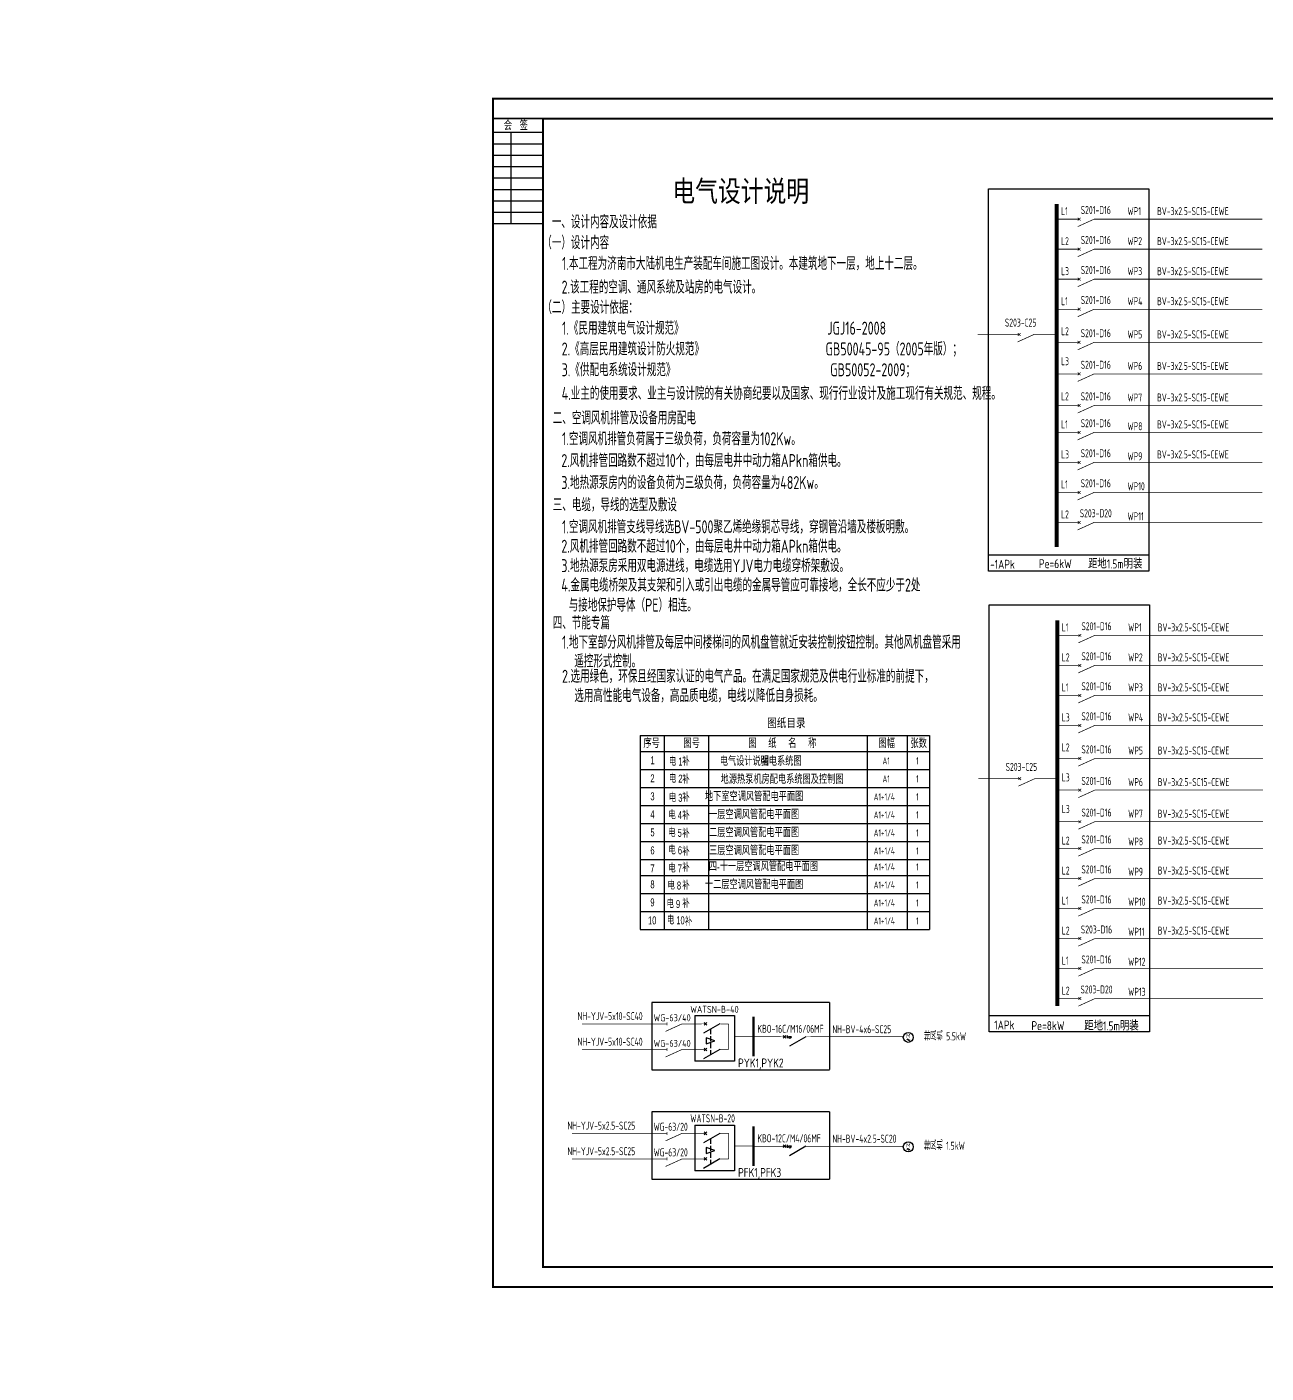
# Model space of a CAD drawing. Extents: x 2166032 to 5302137, y 581493 to 2416206.
# Drawn here: x 2290672 to 2352608, y 903306 to 970586 of the extents above; entities that cross this region are included whole.
import ezdxf
from ezdxf.enums import TextEntityAlignment as Align

# ---------------------------------------------------------------- set-up
doc = ezdxf.new("R2010")
doc.units = 0
doc.header["$LTSCALE"] = 1000
doc.header["$MEASUREMENT"] = 0
doc.linetypes.add('DASH', pattern=[0.35, 0.25, -0.1])
for name, color, linetype in [('A', 3, 'Continuous'), ('A_文字', 7, 'Continuous'), ('AB', 1, 'Continuous'), ('BORDER', 7, 'Continuous'), ('DIM-箱柜', 3, 'Continuous'), ('ELEMENT', 100, 'Continuous'), ('EQUIP-动力', 3, 'Continuous'), ('FBX1', 7, 'Continuous'), ('MID', 7, 'Continuous'), ('PUB_TEXT', 7, 'Continuous'), ('PUB_TITLE', 137, 'Continuous'), ('SIG_TEXT', 7, 'Continuous'), ('WIRE', 6, 'Continuous'), ('WIRE-母线', 6, 'Continuous'), ('WIRE-系统', 4, 'Continuous')]:
    doc.layers.add(name, color=color, linetype=linetype)
doc.styles.add('_TEL_DIM', font='@tssdeng.shx', dxfattribs={"width": 0.8, "height": 3.5, "bigfont": '!tssdchn.shx'})
doc.styles.add('CS1', font='tssdeng.shx', dxfattribs={"width": 0.8, "height": 500, "bigfont": 'tssdchn.shx'})
doc.styles.add('FS64F', font='!tssdeng.shx', dxfattribs={"width": 0.75, "bigfont": '!tssdchn.shx'})
doc.styles.add('HZTXT', font='tssdeng.shx', dxfattribs={"width": 0.7, "bigfont": 'tssdchn.shx'})
doc.styles.get("Standard").update_dxf_attribs({"font": 'tssdeng.shx', "bigfont": 'tssdchn.shx'})
doc.styles.add('STYLE-黑体', font='tssdeng.shx', dxfattribs={"bigfont": 'tssdchn.shx'})
doc.styles.add('TSSD_Dimension', font='Tssdeng.shx', dxfattribs={"width": 0.7, "bigfont": 'tssdchn.shx'})
doc.styles.add('TSSD_REIN', font='tssdeng.shx', dxfattribs={"width": 0.7, "bigfont": 'tssdchn.shx'})
doc.styles.add('省院', font='院标(恒信)左.shx', dxfattribs={"width": 0.7, "height": 300, "bigfont": '院标(恒信)右.shx'})

# ---------------------------------------------------------------- blocks, each defined once
blk = doc.blocks.new('$element$00000497')
at = {"const_width": 0.0233}
for points in [[(0, 0), (0, -0.25)], [(0, -1), (0, -0.75), (-0.25, -0.2)], [(-0.047, -0.297), (0.047, -0.203)], [(-0.047, -0.203), (0.047, -0.297)]]:
    blk.add_lwpolyline(points, dxfattribs=at)
at = {"flags": 9}
blk.add_attdef('S', (0, 0), '', height=0.00000667, dxfattribs=at)
blk = doc.blocks.new('$会签栏$00000001')
at = {"layer": 'PUB_TITLE'}
for p, q in [((-52.6, 0), (-52.6, 25)), ((-46.9, 0), (-46.9, 25)), ((-41.2, 0), (-41.2, 25)), ((-35.5, 0), (-35.5, 25)), ((-29.8, 0), (-29.8, 25)), ((-24.1, 0), (-24.1, 25)), ((-18.4, 0), (-18.4, 25)), ((-12.7, 0), (-12.7, 25)), ((-7, 0), (-7, 25)), ((0, 0), (0, 25)), ((-52.6, 16), (-7, 16))]:
    blk.add_line(p, q, dxfattribs=at)
blk.add_lwpolyline([(0, 25), (0, 0), (-52.6, 0), (-52.6, 25)], close=True, dxfattribs=at)
at = {"layer": 'PUB_TITLE', "color": 0, "style": 'TSSD_REIN', "width": 0.75}
blk.add_text('会  签', height=4.219, rotation=270, dxfattribs=at).set_placement((-5.71, 19.67))
blk = doc.blocks.new('$equip$00001811')
blk.add_circle((0, 0), 0.5)
for centre, radius, start, end in [((-0.07, -0.27), 0.0768, 17.2272, 184.2164), ((0.07, -0.23), 0.0769, 197.2591, 5.1179)]:
    blk.add_arc(centre, radius, start, end)
at = {"color": 7, "style": '_TEL_DIM'}
blk.add_attdef('$TEXT$', text='', height=0.4, dxfattribs=at).set_placement((0, 0.14), align=Align.MIDDLE_CENTER)
at = {"color": 7, "style": '_TEL_DIM', "flags": 1}
blk.add_attdef('A', text='', height=0.00002, dxfattribs=at).set_placement((0, 0), align=Align.MIDDLE_CENTER)
blk = doc.blocks.new('QF102')
at = {"layer": 'A'}
for p, q in [((0, -10), (-4.91, -1.5)), ((-0.71, -3.21), (0.71, -1.79)), ((-0.71, -1.79), (0.71, -3.21))]:
    blk.add_line(p, q, dxfattribs=at)
at = {"layer": 'A', "const_width": 0.3}
for points in [[(0, 0), (0, -2.5)], [(0, -10), (0, -12.5)]]:
    blk.add_lwpolyline(points, dxfattribs=at)
at = {"layer": 'AB', "width": 0.6, "flags": 9}
blk.add_attdef('QF', text='', height=3.99, dxfattribs=at).set_placement((5, -7.45), align=Align.MIDDLE)
blk = doc.blocks.new('$element$00000519')
at = {"const_width": 0.0233}
for points in [[(0, 0), (0, -0.25)], [(0, -1), (0, -0.75), (-0.25, -0.2)], [(-0.05, -0.25), (0.05, -0.25)]]:
    blk.add_lwpolyline(points, dxfattribs=at)
at = {"flags": 9}
blk.add_attdef('S', (0, 0), '', height=0.00000667, dxfattribs=at)

msp = doc.modelspace()

# ---------------------------------------------------------------- linework, layer by layer
for points, const_width in [([(2342139.4, 961728.3), (2342139.4, 944600.9)], 200), ([(2342139.4, 960978.3), (2342889.4, 960978.3)], 35), ([(2342139.4, 959478.3), (2342889.4, 959478.3)], 35), ([(2342139.4, 957978.3), (2342889.4, 957978.3)], 35), ([(2342139.4, 956478.3), (2342889.4, 956478.3)], 35), ([(2342139.4, 954822.1), (2342889.4, 954822.1)], 35), ([(2342139.4, 953244), (2342889.4, 953244)], 35), ([(2342139.4, 951665.9), (2342889.4, 951665.9)], 35), ([(2342139.4, 950322.1), (2342889.4, 950322.1)], 35), ([(2342139.4, 948822.1), (2342889.4, 948822.1)], 35), ([(2342139.4, 947322.1), (2342889.4, 947322.1)], 35), ([(2342139.4, 945822.1), (2342889.4, 945822.1)], 35), ([(2342174.2, 940177.6), (2342924.2, 940177.6)], 35), ([(2342174.2, 938677.6), (2342924.2, 938677.6)], 35), ([(2342174.2, 937177.6), (2342924.2, 937177.6)], 35), ([(2342174.2, 935677.6), (2342924.2, 935677.6)], 35), ([(2342174.2, 934021.4), (2342924.2, 934021.4)], 35), ([(2342174.2, 932443.2), (2342924.2, 932443.2)], 35), ([(2342174.2, 930865.1), (2342924.2, 930865.1)], 35), ([(2342174.2, 929521.4), (2342924.2, 929521.4)], 35), ([(2342174.2, 928021.4), (2342924.2, 928021.4)], 35), ([(2342174.2, 926521.4), (2342924.2, 926521.4)], 35), ([(2342174.2, 925021.4), (2342924.2, 925021.4)], 35), ([(2342174.2, 923521.4), (2342924.2, 923521.4)], 35), ([(2342174.2, 922021.4), (2342924.2, 922021.4)], 35)]:
    msp.add_lwpolyline(points, dxfattribs=dict(const_width=const_width))
msp.add_circle((2604640.5, 1020101.3), 438608.5)
at = {"layer": 'A'}
for p, q in [((2328604.7, 920045.5), (2328468.9, 920181.3)), ((2328468.9, 920045.5), (2328604.7, 920181.3)), ((2329600.5, 920113.4), (2328784.5, 919642.3)), ((2328604.7, 914573.4), (2328468.9, 914709.2)), ((2328468.9, 914573.4), (2328604.7, 914709.2)), ((2329600.5, 914641.3), (2328784.5, 914170.2))]:
    msp.add_line(p, q, dxfattribs=at)
at = {"layer": 'A', "const_width": 28.8}
for points in [[(2328351.3, 920113.4), (2328880.5, 920113.4)], [(2329600.5, 920113.4), (2329840.5, 920113.4)], [(2328351.3, 914641.3), (2328880.5, 914641.3)], [(2329600.5, 914641.3), (2329840.5, 914641.3)]]:
    msp.add_lwpolyline(points, dxfattribs=at)
at = {"layer": 'DIM-箱柜'}
for p, q in [((2338737, 943380.3), (2338737, 962501.8)), ((2338737, 962501.8), (2346749.8, 962501.8)), ((2346749.8, 962501.8), (2346749.8, 943380.3)), ((2338737, 944209.3), (2346749.8, 944209.3)), ((2346749.8, 943380.3), (2338737, 943380.3)), ((2338771.8, 920354.1), (2338771.8, 941701)), ((2338771.8, 941701), (2346784.6, 941701)), ((2346784.6, 941701), (2346784.6, 920354.1)), ((2338771.8, 921183.1), (2346784.6, 921183.1)), ((2328677.5, 920182.9), (2328677.5, 920040.1)), ((2328880.5, 920113.4), (2328734.2, 920113.4)), ((2346784.6, 920354.1), (2338771.8, 920354.1)), ((2328677.5, 914710.8), (2328677.5, 914568)), ((2328880.5, 914641.3), (2328734.2, 914641.3))]:
    msp.add_line(p, q, dxfattribs=at)
for centre in [(2328807.3, 920113.4), (2328807.3, 914641.3)]:
    msp.add_arc(centre, 73.1, 180, 0, dxfattribs=at)
at = {"layer": 'FBX1'}
for p, q in [((2324051, 921171.1), (2324051, 918892.1)), ((2324051, 921171.1), (2326041.1, 921171.1)), ((2326041.1, 921171.1), (2326041.1, 918892.1)), ((2326041.1, 918892.1), (2324051, 918892.1)), ((2324051, 915699), (2324051, 913420)), ((2324051, 915699), (2326041.1, 915699)), ((2326041.1, 915699), (2326041.1, 913420)), ((2326041.1, 913420), (2324051, 913420))]:
    msp.add_line(p, q, dxfattribs=at)
at = {"layer": 'MID'}
for p, q in [((2330794.6, 921830.8), (2321904, 921830.8)), ((2321904, 921830.8), (2321904, 918464.2)), ((2330794.6, 921830.8), (2330794.6, 918475.4)), ((2321904, 918464.2), (2330794.6, 918464.2)), ((2330794.6, 916358.7), (2321904, 916358.7)), ((2321904, 916358.7), (2321904, 912992.1)), ((2330794.6, 916358.7), (2330794.6, 913003.3)), ((2321904, 912992.1), (2330794.6, 912992.1))]:
    msp.add_line(p, q, dxfattribs=at)
at = {"layer": 'PUB_TITLE', "color": 0}
for p, q in [((2321319, 935177.6), (2335786, 935177.6)), ((2321319, 935177.6, -42.1), (2321319, 925477.6, -205.2)), ((2322519, 935177.6), (2322519, 925477.6, -198.2)), ((2324745.2, 935177.6), (2324745.2, 925477.6, -198.2)), ((2332686, 925477.6, -21), (2332686, 935177.6, 154.7)), ((2334686, 925477.6, -13.4), (2334686, 935177.6, 169.8)), ((2335786, 935177.6), (2335786, 925477.6, -198.2)), ((2321319, 934377.6), (2335786, 934377.6)), ((2321319, 933477.6), (2335786, 933477.6)), ((2321319, 932577.6), (2335786, 932577.6)), ((2321319, 931677.6), (2335786, 931677.6)), ((2321319, 930777.6), (2335786, 930777.6)), ((2321319, 929877.6), (2335786, 929877.6)), ((2321319, 928977.6), (2335786, 928977.6)), ((2321319, 928177.6), (2335786, 928177.6)), ((2321319, 927277.6), (2335786, 927277.6)), ((2321319, 926377.6), (2335786, 926377.6)), ((2321319, 925477.6), (2335786, 925477.6))]:
    msp.add_line(p, q, dxfattribs=at)
at = {"layer": 'PUB_TITLE', "const_width": 100}
for points in [[(2313973.2, 907602), (2398073.2, 907602), (2398073.2, 967002), (2313973.2, 967002)], [(2316473.2, 908602), (2397073.2, 908602), (2397073.2, 966002), (2316473.2, 966002)]]:
    msp.add_lwpolyline(points, close=True, dxfattribs=at)
at = {"layer": 'WIRE', "color": 7, "linetype": 'DASH'}
for p, q in [((2324842.7, 920493.9), (2324842.7, 919214.4)), ((2324842.7, 915021.8), (2324842.7, 913742.3))]:
    msp.add_line(p, q, dxfattribs=at)
at = {"layer": 'WIRE', "color": 4}
for p, q in [((2324625.9, 920056.1), (2324625.9, 919755.9)), ((2325059.5, 919906), (2324625.9, 920056.1)), ((2324625.9, 919755.9), (2325059.5, 919906)), ((2324625.9, 914584), (2324625.9, 914283.8)), ((2325059.5, 914433.9), (2324625.9, 914584)), ((2324625.9, 914283.8), (2325059.5, 914433.9))]:
    msp.add_line(p, q, dxfattribs=at)
at = {"layer": 'WIRE-母线', "const_width": 200}
msp.add_lwpolyline([(2342174.2, 940927.6), (2342174.2, 921647.1)], dxfattribs=at)
at = {"layer": 'WIRE-母线', "color": 6, "const_width": 120}
for points in [[(2326985.3, 921112.5), (2326985.3, 919128.7)], [(2326985.3, 915640.4), (2326985.3, 913656.7)]]:
    msp.add_lwpolyline(points, dxfattribs=at)
at = {"layer": 'WIRE-系统', "const_width": 35}
for points in [[(2344389.4, 960978.3), (2352414.8, 960978.3)], [(2344389.4, 959478.3), (2352414.8, 959478.3)], [(2344389.4, 957978.3), (2352414.8, 957978.3)], [(2344389.4, 956478.3), (2352414.8, 956478.3)], [(2338192.7, 955217.9), (2339889.4, 955217.9)], [(2341389.4, 955217.9), (2342139.4, 955217.9)], [(2344389.4, 954822.1), (2352414.8, 954822.1)], [(2344389.4, 953244), (2352414.8, 953244)], [(2344389.4, 951665.9), (2352414.8, 951665.9)], [(2344389.4, 950322.1), (2352414.8, 950322.1)], [(2344389.4, 948822.1), (2352414.8, 948822.1)], [(2344389.4, 947322.1), (2352414.8, 947322.1)], [(2344389.4, 945822.1), (2352414.8, 945822.1)], [(2344424.2, 940177.6), (2352449.6, 940177.6)], [(2344424.2, 938677.6), (2352449.6, 938677.6)], [(2344424.2, 937177.6), (2352449.6, 937177.6)], [(2344424.2, 935677.6), (2352449.6, 935677.6)], [(2344424.2, 934021.4), (2352449.6, 934021.4)], [(2338227.5, 933014.7), (2339924.2, 933014.7)], [(2341424.2, 933014.7), (2342174.2, 933014.7)], [(2344424.2, 932443.2), (2352449.6, 932443.2)], [(2344424.2, 930865.1), (2352449.6, 930865.1)], [(2344424.2, 929521.4), (2352449.6, 929521.4)], [(2344424.2, 928021.4), (2352449.6, 928021.4)], [(2344424.2, 926521.4), (2352449.6, 926521.4)], [(2344424.2, 925021.4), (2352449.6, 925021.4)], [(2344424.2, 923521.4), (2352449.6, 923521.4)], [(2344424.2, 922021.4), (2352449.6, 922021.4)], [(2322293.4, 920760.4), (2318412.9, 920760.4)], [(2324390.4, 920760.4), (2323793.4, 920760.4)], [(2325752.4, 920760.4), (2325354.9, 920760.4)], [(2325752.4, 920760.4), (2325752.4, 919480.9)], [(2326041.1, 920120.6), (2326985.3, 920120.6)], [(2328351.3, 920113.4), (2326985.3, 920113.4)], [(2329840.5, 920113.4), (2334477.9, 920113.4)], [(2322293.4, 919480.9), (2318412.9, 919480.9)], [(2324390.4, 919480.9), (2323793.4, 919480.9)], [(2325752.4, 919480.9), (2325354.9, 919480.9)], [(2322293.4, 915288.3), (2317908, 915288.3)], [(2324390.4, 915288.3), (2323793.4, 915288.3)], [(2325752.4, 915288.3), (2325354.9, 915288.3)], [(2325752.4, 915288.3), (2325752.4, 914008.8)], [(2326041.1, 914648.5), (2326985.3, 914648.5)], [(2328351.3, 914641.3), (2326985.3, 914641.3)], [(2329840.5, 914641.3), (2334477.9, 914641.3)], [(2322293.4, 914008.8), (2317908, 914008.8)], [(2324390.4, 914008.8), (2323793.4, 914008.8)], [(2325752.4, 914008.8), (2325354.9, 914008.8)]]:
    msp.add_lwpolyline(points, dxfattribs=at)

# ---------------------------------------------------------------- block references
at = {"xscale": 1500, "yscale": 1500, "zscale": 1500, "rotation": 90}
for p in [(2342889.4, 960978.3), (2342889.4, 959478.3), (2342889.4, 957978.3), (2342889.4, 956478.3), (2342889.4, 954822.1), (2342889.4, 953244), (2342889.4, 951665.9), (2342889.4, 950322.1), (2342889.4, 948822.1), (2342889.4, 947322.1), (2342889.4, 945822.1), (2342924.2, 940177.6), (2342924.2, 938677.6), (2342924.2, 937177.6), (2342924.2, 935677.6), (2342924.2, 934021.4), (2342924.2, 932443.2), (2342924.2, 930865.1), (2342924.2, 929521.4), (2342924.2, 928021.4), (2342924.2, 926521.4), (2342924.2, 925021.4), (2342924.2, 923521.4)]:
    msp.add_blockref('$element$00000497', p, dxfattribs=at)
at = {"layer": 'BORDER', "linetype": 'Continuous', "xscale": 96, "yscale": 96, "zscale": 96, "rotation": 90}
for p in [(2324344.3, 920760.4), (2324344.3, 919480.9), (2324344.3, 915288.3), (2324344.3, 914008.8)]:
    msp.add_blockref('QF102', p, dxfattribs=at)
at = {"layer": 'ELEMENT', "xscale": 1500, "yscale": 1500, "zscale": 1500, "rotation": 90}
for name, p in [('$element$00000497', (2339889.4, 955217.9)), ('$element$00000497', (2339924.2, 933014.7)), ('$element$00000497', (2342924.2, 922021.4)), ('$element$00000519', (2322293.4, 920760.4)), ('$element$00000519', (2322293.4, 919480.9)), ('$element$00000519', (2322293.4, 915288.3)), ('$element$00000519', (2322293.4, 914008.8))]:
    msp.add_blockref(name, p, dxfattribs=at)
at = {"layer": 'EQUIP-动力', "xscale": 500, "yscale": 500, "zscale": 500}
for p in [(2334726.3, 920085.3), (2334726.3, 914613.2)]:
    msp.add_blockref('$equip$00001811', p, dxfattribs=at).add_auto_attribs({'$TEXT$': 'M'})
at = {"layer": 'PUB_TITLE', "xscale": 100, "yscale": 100, "zscale": 100, "rotation": 90}
msp.add_blockref('$会签栏$00000001', (2316473.2, 966002), dxfattribs=at)

# ---------------------------------------------------------------- texts
at = {"style": '_TEL_DIM', "width": 0.6}
for s, p in [('L1', (2342362.6, 961178.3)), ('WP1', (2345678.9, 961178.3)), ('BV-3x2.5-SC15-CEWE', (2347158.5, 961178.3)), ('L2', (2342362.6, 959678.3)), ('WP2', (2345678.9, 959678.3)), ('BV-3x2.5-SC15-CEWE', (2347158.5, 959678.3)), ('L3', (2342362.6, 958178.3)), ('WP3', (2345678.9, 958178.3)), ('BV-3x2.5-SC15-CEWE', (2347158.5, 958178.3)), ('L1', (2342362.6, 956678.3)), ('WP4', (2345678.9, 956678.3)), ('BV-3x2.5-SC15-CEWE', (2347158.5, 956678.3)), ('L2', (2342362.6, 955178.3)), ('WP5', (2345678.9, 955022.1)), ('BV-3x2.5-SC15-CEWE', (2347158.5, 955022.1)), ('L3', (2342362.6, 953678.3)), ('WP6', (2345678.9, 953444)), ('BV-3x2.5-SC15-CEWE', (2347158.5, 953444)), ('L2', (2342362.6, 951925.3)), ('WP7', (2345678.9, 951864.1)), ('BV-3x2.5-SC15-CEWE', (2347158.5, 951865.9)), ('L1', (2342362.6, 950522.1)), ('WP8', (2345678.9, 950428.6)), ('BV-3x2.5-SC15-CEWE', (2347158.5, 950522.1)), ('L3', (2342362.6, 949022.1)), ('WP9', (2345678.9, 948928.6)), ('BV-3x2.5-SC15-CEWE', (2347158.5, 949022.1)), ('L1', (2342362.6, 947522.1)), ('WP10', (2345678.9, 947428.6)), ('L2', (2342362.6, 946022.1)), ('WP11', (2345678.9, 945928.6)), ('L1', (2342397.4, 940377.6)), ('WP1', (2345713.7, 940377.6)), ('BV-3x2.5-SC15-CEWE', (2347193.3, 940377.6)), ('L2', (2342397.4, 938877.6)), ('WP2', (2345713.7, 938877.6)), ('BV-3x2.5-SC15-CEWE', (2347193.3, 938877.6)), ('L1', (2342397.4, 937377.6)), ('WP3', (2345713.7, 937377.6)), ('BV-3x2.5-SC15-CEWE', (2347193.3, 937377.6)), ('L3', (2342397.4, 935877.6)), ('WP4', (2345713.7, 935877.6)), ('BV-3x2.5-SC15-CEWE', (2347193.3, 935877.6)), ('L2', (2342397.4, 934377.6)), ('WP5', (2345713.7, 934221.4)), ('BV-3x2.5-SC15-CEWE', (2347193.3, 934221.4)), ('L3', (2342397.4, 932877.6)), ('WP6', (2345713.7, 932643.2)), ('BV-3x2.5-SC15-CEWE', (2347193.3, 932643.2)), ('L3', (2342397.4, 931299.5)), ('WP7', (2345713.7, 931065.1)), ('BV-3x2.5-SC15-CEWE', (2347193.3, 931065.1)), ('L2', (2342397.4, 929721.4)), ('WP8', (2345713.7, 929672.9)), ('BV-3x2.5-SC15-CEWE', (2347193.3, 929721.4)), ('L2', (2342397.4, 928221.4)), ('WP9', (2345713.7, 928164.2)), ('BV-3x2.5-SC15-CEWE', (2347193.3, 928221.4)), ('L1', (2342397.4, 926721.4)), ('BV-3x2.5-SC15-CEWE', (2347193.3, 926721.4)), ('WP10', (2345713.7, 926664.2)), ('L2', (2342397.4, 925221.4)), ('WP11', (2345713.7, 925164.2)), ('BV-3x2.5-SC15-CEWE', (2347193.3, 925221.4)), ('L1', (2342397.4, 923721.4)), ('WP12', (2345713.7, 923664.2)), ('L2', (2342397.4, 922221.4)), ('WP13', (2345713.7, 922164.2)), ('NH-YJV-5x10-SC40', (2318191.8, 920947.5)), ('KBO-16C/M16/06MF', (2327185.2, 920311.9)), ('NH-BV-4x6-SC25', (2330929.8, 920293.3)), ('排风机 5.5kW', (2335505.6, 919939.6)), ('NH-YJV-5x10-SC40', (2318191.8, 919668)), ('NH-YJV-5x2.5-SC25', (2317686.9, 915475.4)), ('WG-63/20', (2321992.4, 915417.6)), ('WATSN-B-20', (2323829.5, 915838.8)), ('KBO-12C/M4/06MF', (2327185.2, 914839.8)), ('NH-BV-4x2.5-SC20', (2330929.8, 914821.2)), ('NH-YJV-5x2.5-SC25', (2317686.9, 914195.9)), ('WG-63/20', (2321992.4, 914138.1)), ('排风机 1.5kW', (2335505.6, 914467.5))]:
    msp.add_text(s, height=400, dxfattribs=at).set_placement(p)
for s, p in [('S201-D16', (2344096.3, 961235.1)), ('S201-D16', (2344096.3, 959735.1)), ('S201-D16', (2344096.3, 958235.1)), ('S201-D16', (2344096.3, 956735.1)), ('S203-C25', (2340341.4, 955607.5)), ('S201-D16', (2344096.3, 955078.8)), ('S201-D16', (2344096.3, 953500.7)), ('S201-D16', (2344096.3, 951922.6)), ('S201-D16', (2344096.3, 950578.8)), ('S201-D16', (2344096.3, 949078.8)), ('S201-D16', (2344096.3, 947578.8)), ('S203-D20', (2344096.3, 946078.8)), ('S201-D16', (2344131.1, 940434.3)), ('S201-D16', (2344131.1, 938934.3)), ('S201-D16', (2344131.1, 937434.3)), ('S201-D16', (2344131.1, 935934.3)), ('S201-D16', (2344131.1, 934278.1)), ('S203-C25', (2340376.2, 933404.3)), ('S201-D16', (2344131.1, 932700)), ('S201-D16', (2344131.1, 931121.8)), ('S201-D16', (2344131.1, 929778.1)), ('S201-D16', (2344131.1, 928278.1)), ('S201-D16', (2344131.1, 926778.1)), ('S203-D16', (2344131.1, 925278.1)), ('S201-D16', (2344131.1, 923778.1)), ('S203-D20', (2344131.1, 922278.1))]:
    msp.add_text(s, height=400, dxfattribs=at).set_placement(p, align=Align.CENTER)
at = {"color": 0, "style": 'CS1', "width": 0.8}
msp.add_text('图纸目录', height=500, dxfattribs=at).set_placement((2327671.5, 935538.4, 200))
at = {"layer": 'A_文字', "color": 0, "style": 'STYLE-黑体'}
msp.add_text('电气设计说明', height=1200, dxfattribs=at).set_placement((2322929.3, 961738.5))
at = {"layer": 'A_文字', "color": 0, "style": 'TSSD_Dimension', "width": 0.7}
for s, p in [('一、设计内容及设计依据', (2316904.3, 960517.8)), ('（一）设计内容', (2316429, 959477.6)), ('1.本工程为济南市大陆机电生产装配车间施工图设计。本建筑地下一层，地上十二层。', (2317418.8, 958437.8)), ('2.该工程的空调、通风系统及站房的电气设计。', (2317395.9, 957255.1)), ('（二）主要设计依据：', (2316434.8, 956246)), ('1.《民用建筑电气设计规范》                          JGJ16-2008', (2317416.7, 955206)), ('2.《高层民用建筑设计防火规范》                      GB50045-95（2005年版）；', (2317399.9, 954165.8)), ('3.《供配电系统设计规范》                            GB50052-2009；', (2317400.3, 953125.6)), ('4.业主的使用要求、业主与设计院的有关协商纪要以及国家、现行行业设计及施工现行有关规范、规程。', (2317399.9, 951945.4)), ('二、空调风机排管及设备用房配电', (2316950.3, 950718.7)), ('1.空调风机排管负荷属于三级负荷，负荷容量为102Kw。', (2317417.7, 949678.7)), ('2.风机排管回路数不超过10个，由每层电井中动力箱APkn箱供电。', (2317383.5, 948587.4)), ('3.地热源泵房内的设备负荷为三级负荷，负荷容量为482Kw。', (2317383.5, 947487.9)), ('三、电缆，导线的选型及敷设', (2316950.3, 946377.1)), ('1.空调风机排管支线导线选BV-500聚乙烯绝缘铜芯导线，穿钢管沿墙及楼板明敷。', (2317417.7, 945277)), ('2.风机排管回路数不超过10个，由每层电井中动力箱APkn箱供电。', (2317383.5, 944306)), ('3.地热源泵房采用双电源进线，电缆选用YJV电力电缆穿桥架敷设。', (2317383.5, 943335)), ('4.金属电缆桥架及其支架和引入或引出电缆的金属导管应可靠接地，全长不应少于2处', (2317383.5, 942364.1)), ('与接地保护导体（PE）相连。', (2317750.6, 941364.2)), ('四、节能专篇', (2316950.3, 940477.6)), ('1.地下室部分风机排管及每层中间楼梯间的风机盘管就近安装控制按钮控制。其他风机盘管采用', (2317417.7, 939508.5)), ('遥控形式控制。', (2318027.1, 938564.9)), ('2.选用绿色，环保且经国家认证的电气产品。在满足国家规范及供电行业标准的前提下，', (2317417.7, 937807.5)), ('选用高性能电气设备，高品质电缆，电线以降低自身损耗。', (2318032, 936840.9))]:
    msp.add_text(s, height=650, dxfattribs=at).set_placement(p)
at = {"layer": 'ELEMENT', "color": 7, "style": 'HZTXT', "width": 0.8}
for s, p in [('-1APk', (2338810, 943502.6)), ('Pe=6kW', (2341251.8, 943534.2)), ('距地1.5m明装', (2343709.7, 943520.2)), ('1APk', (2339020.2, 920476.4)), ('Pe=8kW', (2340879.4, 920445.5)), ('距地1.5m明装', (2343522.1, 920431.5)), ('PYK1,PYK2', (2326217.2, 918578.9)), ('PFK1,PFK3', (2326217.2, 913106.8))]:
    msp.add_text(s, height=450, dxfattribs=at).set_placement(p)
at = {"layer": 'PUB_TEXT', "style": '省院', "width": 0.7}
for s, p in [('1', (2321834.2, 933731.6)), ('电 1', (2322761, 933664.6, 200)), ('补', (2323428.6, 933664.6, 200)), ('2', (2321834.2, 932831.6)), ('电 2', (2322761, 932813.8, 200)), ('补', (2323428.6, 932764.6, 200)), ('3', (2321834.2, 931931.6)), ('电 3', (2322758.5, 931858.6, 200)), ('补', (2323428.6, 931864.6, 200)), ('4', (2321834.2, 931031.6)), ('电 4', (2322740, 930990.6, 200)), ('补', (2323428.6, 930964.6, 200)), ('5', (2321834.2, 930131.6)), ('电 5', (2322727.5, 930106.6, 200)), ('补', (2323428.6, 930064.6, 200)), ('6', (2321834.2, 929231.6)), ('电 6', (2322740, 929232.6, 200)), ('补', (2323428.6, 929164.6, 200)), ('7', (2321834.2, 928331.6)), ('电 7', (2322734, 928325.1, 200)), ('补', (2323428.6, 928364.6, 200)), ('8', (2321834.2, 927531.6)), ('电 8', (2322692, 927474.1, -252.9)), ('补', (2323428.6, 927464.6, 200)), ('9', (2321834.2, 926631.6)), ('电 9', (2322644.5, 926551.1, -252.9)), ('补', (2323428.6, 926564.6, 200)), ('10', (2321715.7, 925731.6)), ('电 10', (2322663, 925732.6, -252.9)), ('补', (2323560.1, 925664.6, 200))]:
    msp.add_text(s, height=400, dxfattribs=at).set_placement(p)
at = {"layer": 'PUB_TITLE', "color": 0}
for s, height, style, width, p in [('序号', 420, 'FS64F', 0.75, (2321485.5, 934555)), ('图号', 420, 'FS64F', 0.75, (2323487.9, 934555)), ('图     纸     名     称', 420, 'FS64F', 0.75, (2326734.6, 934555)), ('图幅', 420, 'FS64F', 0.75, (2333238.6, 934555)), ('张数', 420, 'FS64F', 0.75, (2334832.1, 934555)), ('电气设计说明', 420, 'FS64F', 0.75, (2325303.9, 933664.6, 200)), ('强电系统图', 420, 'FS64F', 0.75, (2327341.8, 933664.6, 200)), ('A1', 350, '_TEL_DIM', 0.64, (2333438.5, 933728.2, 3899.4)), ('1', 350, '_TEL_DIM', 0.64, (2335113.5, 933728.2, 3899.4)), ('地源热泵机房配电系统图及控制图', 420, 'FS64F', 0.75, (2325345.5, 932760.4, 200)), ('A1', 350, '_TEL_DIM', 0.64, (2333438.5, 932828.2, 3899.4)), ('1', 350, '_TEL_DIM', 0.64, (2335113.5, 932828.2, 3899.4)), ('A1+1/4', 350, '_TEL_DIM', 0.64, (2332999.5, 931928.2, 3795.1)), ('1', 350, '_TEL_DIM', 0.64, (2335113.5, 931928.2, 3899.4)), ('A1+1/4', 350, '_TEL_DIM', 0.64, (2332999.5, 931028.2, 3795.1)), ('1', 350, '_TEL_DIM', 0.64, (2335113.5, 931028.2, 3899.4)), ('A1+1/4', 350, '_TEL_DIM', 0.64, (2332999.5, 930128.2, 3795.1)), ('1', 350, '_TEL_DIM', 0.64, (2335113.5, 930128.2, 3899.4)), ('A1+1/4', 350, '_TEL_DIM', 0.64, (2332999.5, 929228.2, 3795.1)), ('1', 350, '_TEL_DIM', 0.64, (2335113.5, 929228.2, 3899.4)), ('A1+1/4', 350, '_TEL_DIM', 0.64, (2332999.5, 928428.2, 3795.1)), ('1', 350, '_TEL_DIM', 0.64, (2335113.5, 928428.2, 3899.4)), ('A1+1/4', 350, '_TEL_DIM', 0.64, (2332999.5, 927528.2, 3795.1)), ('1', 350, '_TEL_DIM', 0.64, (2335113.5, 927528.2, 3899.4)), ('A1+1/4', 350, '_TEL_DIM', 0.64, (2332999.5, 926628.2, 3795.1)), ('1', 350, '_TEL_DIM', 0.64, (2335113.5, 926628.2, 3899.4)), ('A1+1/4', 350, '_TEL_DIM', 0.64, (2332999.5, 925728.2, 3795.1)), ('1', 350, '_TEL_DIM', 0.64, (2335113.5, 925728.2, 3899.4))]:
    msp.add_text(s, height=height, dxfattribs=dict(at, style=style, width=width)).set_placement(p)
at = {"layer": 'PUB_TITLE', "color": 0, "style": 'FS64F', "width": 0.75}
for s, p in [('地下室空调风管配电平面图', (2327017.8, 931899.2, 200)), ('一层空调风管配电平面图', (2327017.8, 930999.2, 200)), ('二层空调风管配电平面图', (2327017.8, 930099.2, 200)), ('三层空调风管配电平面图', (2327017.8, 929199.2, 200)), ('四-十一层空调风管配电平面图', (2327482.2, 928399.2, 200)), ('十二层空调风管配电平面图', (2327017.8, 927499.2, 200))]:
    msp.add_text(s, height=420, dxfattribs=at).set_placement(p, align=Align.CENTER)
at = {"layer": 'SIG_TEXT', "style": '_TEL_DIM', "width": 0.8}
for s, p in [('WG-63/40', (2321992.4, 920889.7)), ('WATSN-B-40', (2323829.5, 921310.9)), ('WG-63/40', (2321992.4, 919610.2))]:
    msp.add_text(s, height=350, dxfattribs=at).set_placement(p)

doc.saveas('drawing.dxf')
